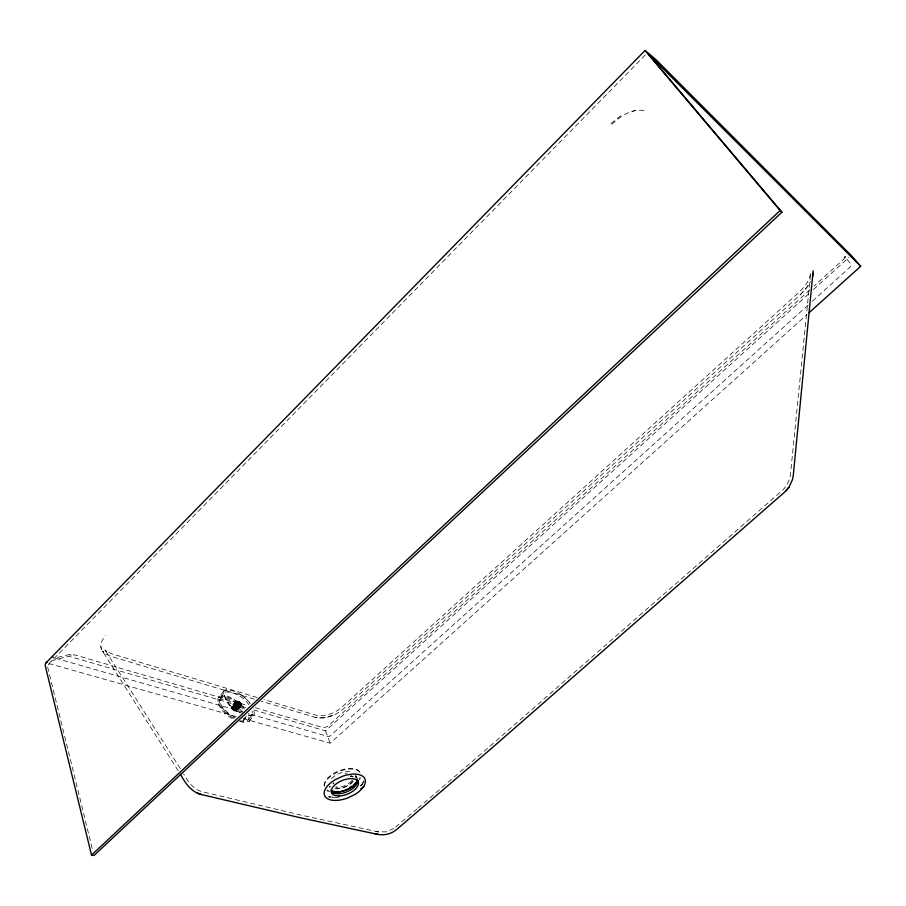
<?xml version="1.0" encoding="UTF-8"?>
<svg xmlns="http://www.w3.org/2000/svg" width="906" height="906" viewBox="0 0 906 906"><rect width="100%" height="100%" fill="white"/><g stroke="black" fill="none" stroke-linecap="round" stroke-linejoin="round"><path stroke-width="0.68" stroke-dasharray="4.53 3.4" d="M231.936 707.88L237.021 702.184L231.936 707.88L236.704 701.391L238.731 701.776L240.622 703.554L235.945 710.7L233.578 709.976L231.936 707.88C247.508 688.662 221.834 719.794 236.964 701.799L236.704 701.391M240.622 703.554L237.406 701.119L232.23 707.258L235.107 708.481L235.945 710.7L241.075 704.551L235.945 710.7M248.844 704.789C243.827 697.076 234.314 691.686 225.164 691.98L223.963 693.09C224.915 701.754 231.732 709.591 239.796 712.863M239.444 720.564L243.454 721.572L246.681 721.255L248.572 719.749L248.878 716.861L247.927 713.86M178.154 770.7L101.755 650.01C99.275 644.981 102.118 639.33 105.742 635.661M248.572 719.749L252.548 714.358L252.185 711.21M241.381 705.548L241.302 703.43L239.58 702.343L235.107 708.481L240.554 703.09L236.002 709.613L240.928 703.656L235.628 709.058L240.09 702.83L237.032 700.961L234.926 702.614L236.455 705.933L240.362 707.167C240.452 704.347 237.293 702.071 234.609 702.354L231.245 706.884L232.276 709.092L234.428 710.814L237.123 711.108L240.362 707.167L236.455 705.933M237.021 702.184L232.106 708.367L236.987 702.399L236.67 701.799M234.948 710.689L240.384 704.845L234.948 710.689C238.369 702.682 244.892 701.776 236.16 710.519L240.928 703.656M236.409 711.097L235.741 707.835L232.049 706.068L231.245 706.884L232.276 708.752L234.428 710.814L237.123 711.108L234.428 710.814M247.746 700.327L250.09 703.418C244.427 696.136 233.261 687.722 223.714 690.995L223.193 692.41C225.911 699.387 229.377 707.122 236.557 710.417M239.592 721.369L244.994 722.66L249.15 721.403L250.215 718.968L248.538 713.339M844.97 257.247L843.554 259.365L814.188 285.956M223.714 690.995L217.768 698.922C218.606 707.677 226.613 713.6 233.261 718.299M235.775 701.244L237.485 703.883L240.384 705.514L239.796 705.355L236.149 702.399L236.126 700.621L239.399 701.595L241.302 703.43L241.211 705.412L235.356 710.95M223.963 693.09L219.105 699.228C219.467 707.88 227.7 713.883 234.416 718.13M800.213 294.835L804.449 290.6L810.677 281.528M808.299 285.673L800.225 294.79L343.17 709.07C335.571 715.536 325.016 719.647 315.039 717.28L261.132 701.187M231.415 707.665L231.97 706.793L233.748 707.235M249.15 721.403L254.337 714.438L254.088 711.21M237.236 709.726L240.135 705.48L238.55 703.747L236.466 702.467L233.635 706.453M235.741 707.835L238.55 703.747M234.292 710.417L239.377 704.358L234.292 710.417L238.788 704.041L239.92 704.562M234.926 702.614L237.315 702.863L238.776 704.064L233.578 709.976L238.187 703.634L236.987 702.399M239.569 702.354L234.484 707.994L238.98 701.923L233.816 707.563L238.097 701.493M245.685 717.801L243.646 720.338M232.446 708.911L237.27 702.648L232.446 708.911L237.689 703.135L233.023 709.523L237.768 703.452M364.201 781.516L360.418 786.317A20.77 10.544 -22.3 0 0 363.544 779.953M236.183 710.1L241.075 704.551M235.503 710.78L240.384 704.845M218.901 700.87L220.351 699.047M239.297 702.127L238.029 701.301L233.17 707.314L237.859 701.414L232.57 707.122L237.406 701.119M232.264 707.518L237.089 701.527M235.911 702.354L237.032 700.961M233.578 709.976L238.414 703.985L239.116 704.426M234.484 707.994L239.354 701.969M236.002 709.613L241.109 704.155M235.107 708.481L240.011 702.512L241.211 704.075L239.818 705.015L240.305 706.521M235.628 709.058L240.554 703.09M232.57 707.122L236.964 701.176M252.548 714.358L250.226 715.774L245.651 714.959M360.599 785.615L362.581 783.588M48.256 664.449L646.34 53.93M809.987 289.75L327.451 726.612L323.533 727.745L254.28 707.461M253.703 709.964L325.492 730.87L809.228 293.329M813.429 289.535L849.103 257.259M808.163 305.039L329.977 736.08L328.391 736.578L248.312 713.566M812.365 301.256L850.666 266.613L850.677 263.759L844.992 257.032M243.08 718.526L330.203 743.203L807.02 314.552M611.833 124.269C620.406 116.376 631.663 108.176 643.973 110.611M417.915 808.197L491.029 745.332L706.159 557.167L782.841 489.92L786.544 485.684L789.726 478.844L790.36 475.491L810.689 272.57C809.443 281.426 804.709 286.658 798.413 292.853L341.822 707.269C334.665 713.373 324.733 717.133 315.356 714.981L263.963 699.545M395.616 827.019L416.851 809.092M610.984 123.51L622.241 114.598M360.35 785.921L362.411 784.268L360.214 785.932M393.884 828.458L386.103 831.844L378.368 831.889L300.101 814.902L202.298 791.753C193.295 789.636 187.802 781.482 183.646 773.871M219.999 697.665L221.483 696.782C230.645 695.978 238.538 702.66 244.529 708.877M218.958 696.578C228.912 692.931 238.697 702.343 245.288 708.809M632.343 111.54L635.502 110.385M253.714 715.355L250.905 715.819L247.372 714.857M332.864 715.412L323.012 717.88L315.039 717.28M238.663 701.538L238.029 701.301M51.461 660.87L66.093 656.839A16.014 9.105 41.7 0 1 72.186 657.133L245.571 707.597M224.711 690.247L226.443 689.987M237.644 701.391L236.987 702.003L237.984 703.441M224.903 690.202L227.032 689.942M332.887 797.076L328.833 796.94L333.533 797.529M241.211 705.412L237.848 704.313M69.513 654.936L71.563 655.038M236.273 716.601L51.132 664.143A5.447 3.137 41 0 0 47.61 665.502M242.887 712.003L54.96 658.05L68.403 654.755L75.051 654.959L247.497 705.468M254.393 699.172L110.181 656.125L105.062 653.702L102.559 651.221L103.782 652.694L101.755 650.01L100.747 646.658M257.202 697.507L111.144 653.634L104.881 649.942L106.342 651.391L104.586 649.296L180.634 769.126M241.438 712.818L237.191 711.267M239.66 704.472L238.471 703.837M240.69 694.676L246.523 699.353M238.674 707.156L234.62 703.837L234.609 702.354M356.692 777.303L357.032 778.186A14.383 7.316 -22.3 0 0 355.277 775.853M325.492 730.87L330.203 743.203M47.644 666.975L92.605 850.055M236.058 701.233L236.149 702.399M352.921 779.84A10.498 5.345 -22.2 0 1 345.594 786.635A10.498 5.345 -22.2 0 1 335.209 787.62M333.249 783.996A10.498 5.345 -22.2 0 1 333.578 783.033M350.01 775.819A10.498 5.345 -22.2 0 1 351.879 776.702M351.585 780.7A10.498 5.357 -22.2 0 1 335.832 786.872M351.449 775.604A10.498 5.357 -22.2 0 1 352.457 776.986M355.741 775.638A14.371 7.316 -22.2 0 1 356.828 778.277M329.818 787.427A14.371 7.316 -22.2 0 1 329.659 786.465M329.988 787.348A14.383 7.316 -22.3 0 1 330.056 786.317M360.328 778.186A19.332 9.864 -22.2 0 1 359.591 779.692M328.448 791.425A19.332 9.864 -22.2 0 1 327.066 790.723M324.348 786.329A19.332 9.864 -22.2 0 1 341.075 770.791A19.332 9.864 -22.2 0 1 360.724 774.03M360.078 777.529A19.332 9.864 -22.2 0 1 359.342 779.035M329.829 791.289A19.332 9.864 -22.2 0 1 326.817 790.055M324.099 785.672A19.332 9.864 -22.2 0 1 340.826 770.123A19.332 9.864 -22.2 0 1 360.463 773.373M355.979 776.08A14.36 7.327 -22.2 0 1 355.56 778.197M353.306 781.572A14.36 7.327 -22.2 0 1 334.416 788.684M329.999 786.861A14.36 7.327 -22.2 0 1 329.388 786.08M331.437 778.707A14.36 7.327 -22.2 0 1 353.068 772.218M244.597 717.609A15.776 6.512 37.8 0 1 241.766 721.176M231.993 718.424A15.776 6.512 37.8 0 1 220.702 708.401L219.071 705.412A15.776 6.512 37.8 0 1 225.73 699.874A15.776 6.512 37.8 0 1 242.264 712.082M246.058 715.808A15.776 6.489 37.8 0 1 241.959 719.432M235.345 717.563A15.776 6.489 37.8 0 1 220.588 703.713A15.776 6.489 37.8 0 1 227.1 698.039A15.776 6.489 37.8 0 1 243.714 710.281M338.697 797.325A20.77 10.544 -22.3 0 1 328.493 796.419M344.926 773.633A20.77 10.544 -22.3 0 1 347.213 773.101M332.91 783.837A14.394 7.305 -22.3 0 1 334.155 782.614M350.362 776.408A14.394 7.305 -22.3 0 1 353.499 776.793M845.06 256.251L844.924 257.859L845.06 256.251M378.368 831.889L375.99 831.266L378.368 831.889"/><path stroke-width="1.36" d="M813.146 270.747L793.237 475.786L792.512 479.557L788.945 487.247L784.766 492.003L492.694 747.348L396.522 829.602C391.392 833.882 384.404 835.558 377.859 834.426L299.558 817.586L201.494 794.562C191.302 792.161 185.107 782.897 180.419 774.268M812.682 276.692L813.248 273.34M788.945 487.247L785.751 491.086M46.115 662.728L645.049 50.487L654.54 58.426A19.456 0.781 47.1 0 1 658.537 62.242L851.198 255.367L860.7 266.296L809.126 312.661M47.463 661.969A8.177 4.711 41 0 0 45.391 666.34L91.529 855.094L780.157 210.509L645.049 50.487M860.7 266.296L647.337 52.922L781.912 212.219L93.952 855.513L91.529 855.094M360.916 788.684L363.918 786.419M52.842 657.122L53.329 657.258M197.304 793.112L201.494 794.562M780.157 210.509L781.912 212.219M357.168 779.149A14.383 7.316 -22.3 0 1 346.488 789.907A14.383 7.316 -22.3 0 1 331.154 789.953M358.312 780.553A19.332 9.864 -22.2 0 1 353.736 784.947M351.788 786.283A19.332 9.864 -22.2 0 1 349.693 787.507M338.097 791.448A19.332 9.864 -22.2 0 1 331.653 791.629M357.281 782.716A19.332 9.864 -22.2 0 1 331.902 792.286M357.258 779.511A14.394 7.305 -22.3 0 1 348.074 791.289A14.394 7.305 -22.3 0 1 331.37 791.663M354.88 794.505L347.496 798.061A21.835 11.053 -22.3 0 1 325.107 796.521A21.835 11.053 -22.3 0 1 335.265 779.658L342.91 776.148A21.835 11.053 -22.3 0 1 364.484 778.028A21.835 11.053 -22.3 0 1 354.88 794.505M377.859 834.426L375.22 833.724L377.859 834.426M339.014 795.989A14.417 7.293 -22.3 0 0 358.414 782.716A14.417 7.293 -22.3 0 0 337.077 783.226A14.417 7.293 -22.3 0 0 339.014 795.989"/></g></svg>
